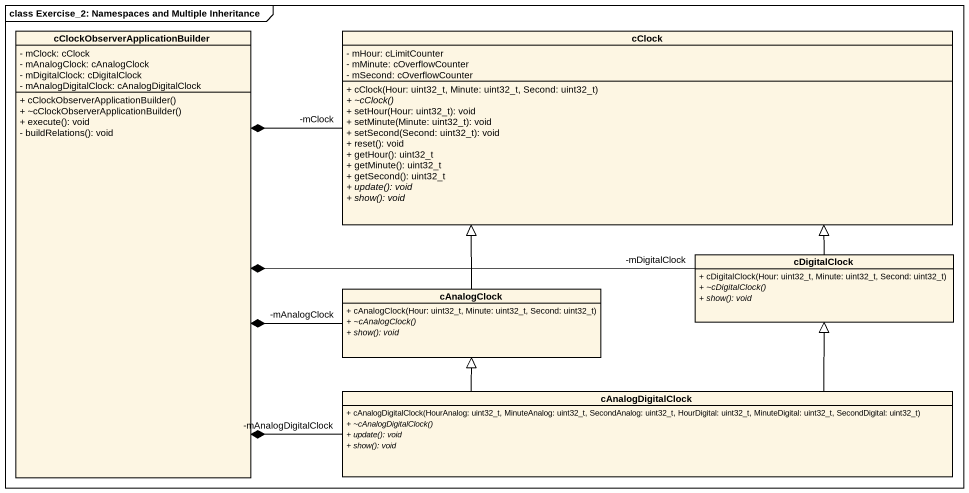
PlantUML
@startuml
mainframe class Exercise_2: Namespaces and Multiple Inheritance
hide circle
hide empty members
skinparam classAttributeIconSize 0
class "cClockObserverApplicationBuilder" as cClockObserverApplicationBui {
  - mClock: cClock
  - mAnalogClock: cAnalogClock
  - mDigitalClock: cDigitalClock
  - mAnalogDigitalClock: cAnalogDigitalClock
  + cClockObserverApplicationBuilder()
  + ~cClockObserverApplicationBuilder()
  + execute(): void
  - buildRelations(): void
}
class cClock {
  - mHour: cLimitCounter
  - mMinute: cOverflowCounter
  - mSecond: cOverflowCounter
  + cClock(Hour: uint32_t, Minute: uint32_t, Second: uint32_t)
  {abstract} + ~cClock()
  + setHour(Hour: uint32_t): void
  + setMinute(Minute: uint32_t): void
  + setSecond(Second: uint32_t): void
  + reset(): void
  + getHour(): uint32_t
  + getMinute(): uint32_t
  + getSecond(): uint32_t
  {abstract} + update(): void
  {abstract} + show(): void
}
class cDigitalClock {
  + cDigitalClock(Hour: uint32_t, Minute: uint32_t, Second: uint32_t)
  {abstract} + ~cDigitalClock()
  {abstract} + show(): void
}
class cAnalogClock {
  + cAnalogClock(Hour: uint32_t, Minute: uint32_t, Second: uint32_t)
  {abstract} + ~cAnalogClock()
  {abstract} + show(): void
}
class cAnalogDigitalClock {
  + cAnalogDigitalClock(HourAnalog: uint32_t, MinuteAnalog: uint32_t, SecondAnalog: uint32_t, HourDigital: uint32_t, MinuteDigital: uint32_t, SecondDigital: uint32_t)
  {abstract} + ~cAnalogDigitalClock()
  {abstract} + update(): void
  {abstract} + show(): void
}
cClock "-mClock" -left-* cClockObserverApplicationBui
cDigitalClock "-mDigitalClock" -left-* cClockObserverApplicationBui
cDigitalClock -up-|> cClock
cAnalogClock "-mAnalogClock" -left-* cClockObserverApplicationBui
cAnalogClock -up-|> cClock
cAnalogDigitalClock "-mAnalogDigitalClock" -left-* cClockObserverApplicationBui
cAnalogDigitalClock -up-|> cDigitalClock
cAnalogDigitalClock -up-|> cAnalogClock
@enduml
